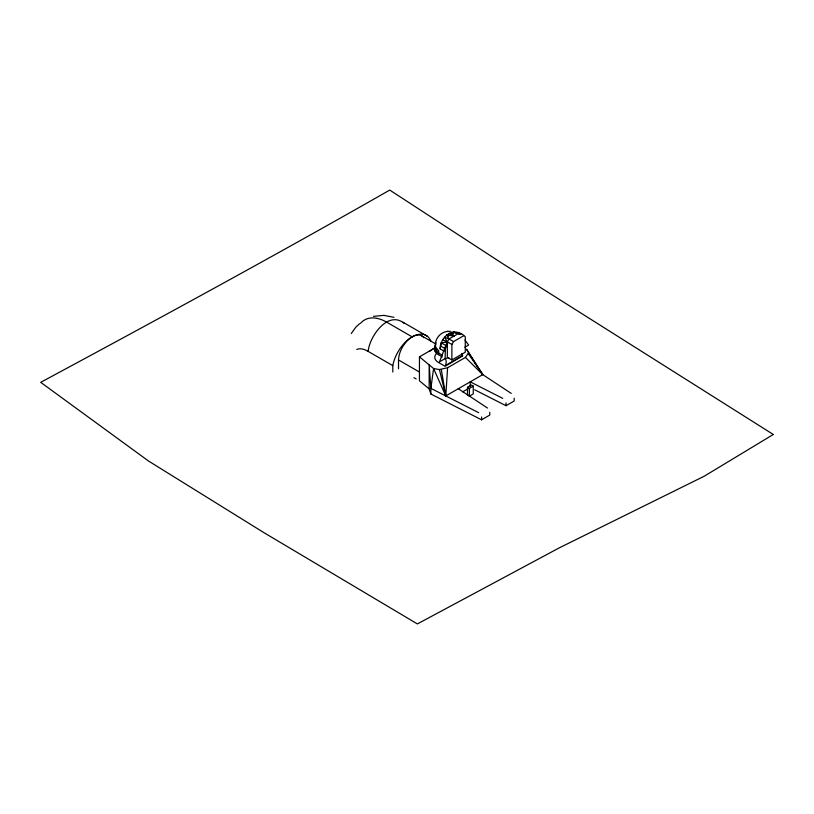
<?xml version="1.0" encoding="UTF-8"?>
<svg xmlns="http://www.w3.org/2000/svg" width="814" height="814" viewBox="0 0 814 814"><rect width="100%" height="100%" fill="white"/><g stroke="black" fill="none" stroke-linecap="round" stroke-linejoin="round"><path stroke-width="1.22" d="M468.61 352.716L482.733 374.623L445.797 395.95L447.588 367.735L465.445 357.427L468.61 352.716L466.493 349.135L482.733 374.623L511.263 393.406M444.098 351.18L440.099 348.88C440.313 336.009 454.365 325.681 465.272 336.752L465.272 352.218L451.882 359.951L447.324 357.326L447.324 341.86L449.002 338.96L459.045 333.16L451.343 332.285L454.019 336.06L446.723 334.961L449.002 338.96L453.551 341.585L463.604 335.785M440.099 348.88L441.3 342.877L447.324 341.86L451.882 344.485L451.882 359.951M445.716 341.656L447.71 342.806L445.4 348.779L445.095 358.618A7.794 4.497 -60 0 1 445.421 365.537L462.617 355.606A7.794 4.497 -60 0 1 461.864 353.459M435.175 351.506L434.737 347.68L435.714 342.44L435.175 351.506L436.436 353.266L442.246 356.97M435.622 346.795L436.823 348.931L436.436 353.266M392.796 372.039L392.796 365.618L368.172 351.404C369.373 336.548 388.146 309.9 404.212 323.392M435.439 343.376C436.151 337.159 441.575 331.736 447.863 331.39M435.175 345.797C433.313 350.508 438.888 353.276 442.246 355.036M434.737 349.613L435.175 347.731M449.002 338.96L444.566 337.23L447.324 341.86L439.438 361.874L445.095 358.618L448.768 357.641M451.882 344.485L453.551 341.585M351.261 333.557L355.779 327.228L359.605 323.657M489.753 412.26L489.753 415.089L481.593 419.81L430.871 394.017L429.161 388.889L419.444 380.82L419.444 356.817L435.175 347.731M464.835 347.212L468.61 345.034L465.018 340.079M467.511 387.271L471.367 385.053L473.26 386.141L473.26 393.915L469.413 396.143L467.511 395.044L467.511 387.271L469.413 388.37L473.26 386.141M462.637 391.89L468.06 388.756M474.694 389.784L506.013 405.708L514.183 400.997L514.183 398.158M419.444 356.817L433.597 368.549L439.438 369.556L447.588 367.735M373.534 316.351L383.943 315.374L393.986 317.328M446.774 331.44L450.386 331.288M458.74 334.035L460.724 334.127L453.5 332.071L460.724 334.127M442.714 339.926L447.324 341.86M502.696 398.351L470.217 381.847L470.217 386.375M368.172 351.404L365.751 350.142A22.965 13.258 60 0 0 356.766 349.44M454.019 336.06L449.033 333.272L454.019 336.151M478.652 412.667L430.871 388.359L429.161 364.987L429.161 388.889M451.343 332.285L453.337 333.435M446.723 334.961L448.718 336.111M441.3 342.877L446.286 345.757M462.667 355.82L445.095 366.29L438.441 362.454A12.627 7.295 0 0 1 436.436 353.652M402.991 322.222L427.615 336.436M440.405 345.899L445.4 348.779M421.642 335.816L435.948 344.078M412.159 336.864L386.762 322.202A44.546 25.722 60 0 0 360.5 323.331M423.809 337.698A19.302 11.142 -60 0 0 408.699 339.377A19.302 11.142 -60 0 0 398.514 359.951L419.444 372.029M413.929 377.635L416.137 378.907M458.313 388.726L487.494 408.038M436.823 348.931L438.766 350.844L438.441 354.772M465.445 357.427L482.733 374.623L468.416 353.795M441.29 369.444L445.797 395.95L433.597 368.549L430.871 388.359L430.871 394.017M439.438 369.556L445.797 395.95M506.013 402.879L506.013 405.708M481.593 416.972L481.593 419.81M469.413 388.37L469.413 396.143M398.514 359.951L398.514 368.742M392.796 365.618A28.175 16.27 -60 0 1 411.05 337.535A28.175 16.27 -60 0 1 430.871 341.188M429.619 351.455A19.302 11.142 -60 0 1 435.398 347.832M773.3 434.483L704.263 476.2L559.208 547.893L417.368 623.931L263.644 532.478L148.484 460.999L40.7 382.336C157.662 319.373 274.389 255.942 389.743 190.069L502.33 263.451L773.3 434.483"/></g></svg>
